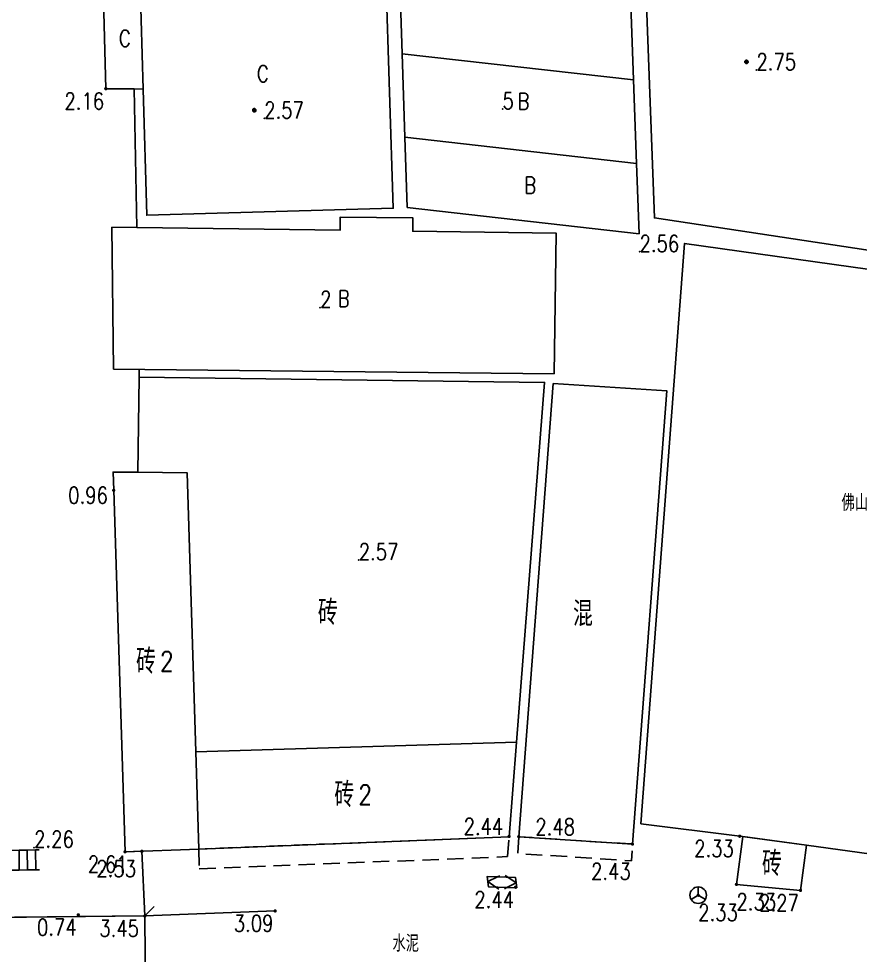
# Model space of a CAD drawing. Extents: x 500064 to 501389, y 2542464 to 2545400.
# Drawn here: x 500974.4 to 501025.3, y 2543204.3 to 2543260.9 of the extents above; entities that cross this region are included whole.
import ezdxf
from ezdxf.enums import TextEntityAlignment as Align

# ---------------------------------------------------------------- set-up
doc = ezdxf.new("R2010")
doc.units = 0
doc.header["$LTSCALE"] = 0.5
doc.linetypes.add('CENTER', pattern=[50.8, 31.75, -6.35, 6.35, -6.35])
doc.linetypes.add('X5', pattern=[3, 2, -1])
doc.layers.get('0').update_dxf_attribs({"linetype": 'CONTINUOUS', "lineweight": 5})
doc.layers.add('GCD', color=8, linetype='CONTINUOUS')
doc.layers.add('地形图', color=8, linetype='CONTINUOUS')
doc.styles.add('HZ', font='romans.shx', dxfattribs={"width": 0.8, "bigfont": 'hztxt.shx'})
doc.linetypes.add('10422', pattern='A,2,[150,AAA.SHX,S=1,R=0,X=0,Y=1],2,[177,AAA.SHX,S=1,R=0,X=0,Y=0.8],1e-09', length=4)

# ---------------------------------------------------------------- blocks, each defined once
blk = doc.blocks.new('gc048')
for q in [(-0.87, -0.5), (0, 1), (0.87, -0.5)]:
    blk.add_line((0, 0), q)
blk.add_circle((0, 0), 1)
blk = doc.blocks.new('GC200')
at = {"linetype": 'Continuous', "const_width": 0.2, "flags": 128}
blk.add_lwpolyline([(-0.1, 0, 1), (0.1, 0, 1)], format="xyb", close=True, dxfattribs=at)

msp = doc.modelspace()

# ---------------------------------------------------------------- linework, layer by layer
at = {"layer": '地形图', "linetype": 'Continuous'}
for p, q in [((500981.988, 2543206.648), (500982.548, 2543207.219)), ((500972.114, 2543206.548), (500981.988, 2543206.648))]:
    msp.add_line(p, q, dxfattribs=at)
at = {"layer": '地形图', "linetype": '10422', "flags": 128}
for points in [[(500981.988, 2543206.648), (500981.811, 2543210.559), (500980.796, 2543210.524), (500980.109, 2543232.373), (500980.068, 2543233.477), (500981.577, 2543233.46), (500981.652, 2543239.209), (500981.657, 2543239.678), (500980.099, 2543239.694), (500979.997, 2543248.27), (500981.504, 2543248.25), (500981.342, 2543256.628), (500979.629, 2543256.644), (500979.477, 2543262.819), (500980.002, 2543262.877), (500979.831, 2543269.29), (500980.557, 2543269.311), (500980.189, 2543282.262), (500979.189, 2543282.234), (500978.876, 2543293.229), (500979.172, 2543294.461), (500977.12, 2543295.245)], [(500981.988, 2543206.648), (500989.871, 2543206.951)]]:
    msp.add_lwpolyline(points, dxfattribs=at)
at = {"layer": '地形图'}
for points in [[(501002.515, 2543289.093), (500996.537, 2543289.71), (500997.549, 2543258.758), (501011.541, 2543257.182), (501010.429, 2543288.295), (501004.976, 2543288.839), (501005.123, 2543284.842), (501002.662, 2543285.096)], [(501025.033, 2543280.161), (501011.567, 2543282.19), (501012.807, 2543248.84), (501026.247, 2543246.81)], [(500981.711, 2543262.93), (500981.89, 2543256.623), (500982.107, 2543249), (500997.018, 2543249.424), (500996.564, 2543263.461)], [(500980.002, 2543262.877), (500979.477, 2543262.819), (500979.629, 2543256.644), (500981.89, 2543256.623), (500981.711, 2543262.93)], [(500997.549, 2543258.758), (500997.716, 2543253.708), (501011.727, 2543252.13), (501011.541, 2543257.182)], [(501011.727, 2543252.13), (500997.716, 2543253.708), (500997.857, 2543249.47), (501011.884, 2543247.876)], [(501006.746, 2543239.42), (501006.857, 2543247.92), (500998.196, 2543248.033), (500998.206, 2543248.832), (500993.806, 2543248.89), (500993.796, 2543248.09), (500979.997, 2543248.27), (500980.099, 2543239.694)], [(501017.964, 2543211.468), (501022.012, 2543210.917), (501029.722, 2543209.867), (501031.197, 2543216.69), (501056.959, 2543213.058), (501062.627, 2543240.56), (501014.636, 2543247.28), (501011.987, 2543212.22)], [(501004.482, 2543208.345), (501004.414, 2543208.965), (501002.698, 2543209.034), (501002.767, 2543208.414)]]:
    msp.add_lwpolyline(points, close=True, dxfattribs=at)
for points in [[(500997.549, 2543258.758), (501011.541, 2543257.182)], [(501018.374, 2543258.167), (501018.385, 2543258.168), (501018.395, 2543258.169), (501018.405, 2543258.172), (501018.415, 2543258.176), (501018.424, 2543258.181), (501018.433, 2543258.186), (501018.441, 2543258.193), (501018.449, 2543258.2), (501018.455, 2543258.208), (501018.459, 2543258.213), (501018.461, 2543258.217), (501018.466, 2543258.226), (501018.47, 2543258.236), (501018.472, 2543258.246), (501018.474, 2543258.257), (501018.474, 2543258.267), (501018.474, 2543258.278), (501018.472, 2543258.288), (501018.47, 2543258.298), (501018.466, 2543258.308), (501018.463, 2543258.314), (501018.461, 2543258.317), (501018.455, 2543258.326), (501018.449, 2543258.334), (501018.441, 2543258.341), (501018.433, 2543258.348), (501018.424, 2543258.354), (501018.423, 2543258.354), (501018.415, 2543258.358), (501018.405, 2543258.362), (501018.395, 2543258.365), (501018.385, 2543258.367), (501018.374, 2543258.367), (501018.364, 2543258.367), (501018.354, 2543258.365), (501018.344, 2543258.362), (501018.334, 2543258.358), (501018.324, 2543258.354), (501018.316, 2543258.348), (501018.308, 2543258.341), (501018.3, 2543258.334), (501018.294, 2543258.326), (501018.29, 2543258.321), (501018.288, 2543258.317), (501018.283, 2543258.308), (501018.279, 2543258.298), (501018.277, 2543258.288), (501018.275, 2543258.278), (501018.274, 2543258.267), (501018.275, 2543258.257), (501018.277, 2543258.246), (501018.279, 2543258.236), (501018.283, 2543258.226), (501018.286, 2543258.22), (501018.288, 2543258.217), (501018.294, 2543258.208), (501018.3, 2543258.2), (501018.308, 2543258.193), (501018.316, 2543258.186), (501018.324, 2543258.181), (501018.326, 2543258.18), (501018.334, 2543258.176), (501018.344, 2543258.172), (501018.354, 2543258.169), (501018.364, 2543258.168), (501018.374, 2543258.167)], [(501018.326, 2543258.18), (501018.459, 2543258.213), (501018.461, 2543258.217), (501018.288, 2543258.217), (501018.286, 2543258.22), (501018.474, 2543258.267), (501018.274, 2543258.267), (501018.463, 2543258.314), (501018.461, 2543258.317), (501018.288, 2543258.317), (501018.29, 2543258.321), (501018.423, 2543258.354)], [(500988.612, 2543255.243), (500988.622, 2543255.244), (500988.632, 2543255.245), (500988.643, 2543255.248), (500988.652, 2543255.252), (500988.662, 2543255.256), (500988.67, 2543255.262), (500988.679, 2543255.269), (500988.686, 2543255.276), (500988.693, 2543255.284), (500988.696, 2543255.289), (500988.698, 2543255.293), (500988.703, 2543255.302), (500988.707, 2543255.312), (500988.71, 2543255.322), (500988.711, 2543255.333), (500988.712, 2543255.343), (500988.711, 2543255.353), (500988.71, 2543255.364), (500988.707, 2543255.374), (500988.703, 2543255.384), (500988.7, 2543255.39), (500988.698, 2543255.393), (500988.693, 2543255.402), (500988.686, 2543255.41), (500988.679, 2543255.417), (500988.67, 2543255.424), (500988.662, 2543255.43), (500988.661, 2543255.43), (500988.652, 2543255.434), (500988.643, 2543255.438), (500988.632, 2543255.441), (500988.622, 2543255.442), (500988.612, 2543255.443), (500988.601, 2543255.442), (500988.591, 2543255.441), (500988.581, 2543255.438), (500988.571, 2543255.434), (500988.562, 2543255.43), (500988.553, 2543255.424), (500988.545, 2543255.417), (500988.537, 2543255.41), (500988.531, 2543255.402), (500988.528, 2543255.397), (500988.525, 2543255.393), (500988.52, 2543255.384), (500988.517, 2543255.374), (500988.514, 2543255.364), (500988.512, 2543255.353), (500988.512, 2543255.343), (500988.512, 2543255.333), (500988.514, 2543255.322), (500988.517, 2543255.312), (500988.52, 2543255.302), (500988.524, 2543255.296), (500988.525, 2543255.293), (500988.531, 2543255.284), (500988.537, 2543255.276), (500988.545, 2543255.269), (500988.553, 2543255.262), (500988.562, 2543255.256), (500988.563, 2543255.256), (500988.571, 2543255.252), (500988.581, 2543255.248), (500988.591, 2543255.245), (500988.601, 2543255.244), (500988.612, 2543255.243)], [(500988.563, 2543255.256), (500988.696, 2543255.289), (500988.698, 2543255.293), (500988.525, 2543255.293), (500988.524, 2543255.296), (500988.712, 2543255.343), (500988.512, 2543255.343), (500988.7, 2543255.39), (500988.698, 2543255.393), (500988.525, 2543255.393), (500988.528, 2543255.397), (500988.661, 2543255.43)], [(501011.727, 2543252.13), (500997.716, 2543253.708)], [(500975.597, 2543210.638), (500975.381, 2543210.635), (500974.882, 2543210.628), (500974.382, 2543210.62), (500973.882, 2543210.613), (500973.382, 2543210.605), (500973.175, 2543210.602), (500972.882, 2543210.598), (500972.382, 2543210.59)], [(500974.382, 2543210.62), (500974.399, 2543209.42)], [(500974.882, 2543210.628), (500974.899, 2543209.427)], [(500975.381, 2543210.635), (500975.399, 2543209.435)], [(500972.4, 2543209.39), (500972.9, 2543209.397), (500973.201, 2543209.402), (500973.4, 2543209.405), (500973.9, 2543209.412), (500974.399, 2543209.42), (500974.899, 2543209.427), (500975.399, 2543209.435), (500975.615, 2543209.438)], [(501004.482, 2543208.345), (501004.448, 2543208.655), (501004.414, 2543208.965), (501003.947, 2543208.984), (501003.322, 2543209.009), (501002.698, 2543209.034), (501002.732, 2543208.724), (501002.767, 2543208.414), (501003.215, 2543208.396), (501003.88, 2543208.369), (501004.482, 2543208.345)], [(501003.453, 2543209.072), (501003.322, 2543209.009), (501002.732, 2543208.724)], [(501004.448, 2543208.655), (501003.947, 2543208.984), (501003.779, 2543209.094)], [(501002.732, 2543208.724), (501003.215, 2543208.396), (501003.394, 2543208.274)], [(501003.733, 2543208.296), (501003.88, 2543208.369), (501004.448, 2543208.655)]]:
    msp.add_lwpolyline(points, dxfattribs=at)
at = {"layer": '地形图', "linetype": 'Continuous'}
for points in [[(501004.466, 2543217.159), (501006.167, 2543238.89), (500981.652, 2543239.209), (500981.577, 2543233.46), (500984.547, 2543233.43), (500985.066, 2543216.562)], [(501011.477, 2543210.991), (501013.567, 2543238.38), (501006.687, 2543238.82), (501004.605, 2543211.433)], [(500981.577, 2543233.46), (500980.068, 2543233.477), (500980.109, 2543232.373), (500980.796, 2543210.524), (500985.247, 2543210.69), (500985.066, 2543216.562), (500984.547, 2543233.43)], [(501004.466, 2543217.159), (500985.066, 2543216.562), (500985.247, 2543210.69), (501004.017, 2543211.43)]]:
    msp.add_lwpolyline(points, close=True, dxfattribs=at)
at = {"layer": '地形图', "linetype": 'X5'}
msp.add_lwpolyline([(500985.247, 2543210.69), (500985.284, 2543209.49), (501003.921, 2543210.234), (501004.017, 2543211.43)], close=True, dxfattribs=at)
at = {"layer": '地形图', "linetype": 'X5', "flags": 128}
msp.add_lwpolyline([(501004.605, 2543211.433), (501004.542, 2543210.422), (501011.422, 2543209.982), (501011.477, 2543210.991)], close=True, dxfattribs=at)
at = {"layer": '地形图', "linetype": 'Continuous', "elevation": 2.273, "flags": 128}
msp.add_lwpolyline([(501022.012, 2543210.917), (501021.641, 2543208.191), (501017.768, 2543208.553), (501018.161, 2543211.441)], close=True, dxfattribs=at)
at = {"layer": '地形图', "linetype": 'Continuous', "flags": 128}
msp.add_lwpolyline([(500980.796, 2543210.524), (500981.811, 2543210.559)], dxfattribs=at)
msp.add_lwpolyline([(500972.114, 2543206.548), (500981.988, 2543206.648), (500982.038, 2543201.686), (500972.164, 2543201.586)], close=True, dxfattribs=at)
at = {"layer": '地形图', "linetype": 'CENTER'}
for p in [(501018.974, 2543257.771, 2.75), (501003.623, 2543255.414, 5), (500989.212, 2543254.847, 2.57), (501011.908, 2543246.787, 2.56), (500992.593, 2543243.413, 2), (500994.926, 2543228.162, 2.57), (500975.298, 2543210.783, 2.26)]:
    msp.add_point(p, dxfattribs=at)
at = {"layer": '地形图', "ltscale": 10}
msp.add_point((501014.636, 2543247.28), dxfattribs=at)

# ---------------------------------------------------------------- block references
at = {"layer": '地形图', "linetype": 'Continuous'}
ref = msp.add_blockref('GC200', (500979.629, 2543256.644, 2.159), dxfattribs=dict(at, xscale=0.5, yscale=0.5, zscale=0.5))
ref.add_attrib('height', '2.16', dxfattribs={"layer": 'GCD', "linetype": 'Continuous', "height": 1, "style": 'HZ', "width": 0.8}).set_placement((500977.129, 2543255.894, 2.16), align=Align.MIDDLE_LEFT)
ref = msp.add_blockref('GC200', (500980.109, 2543232.373, 0.962), dxfattribs=dict(at, xscale=0.5, yscale=0.5, zscale=0.5))
ref.add_attrib('height', '0.96', dxfattribs={"layer": 'GCD', "linetype": 'Continuous', "height": 1, "style": 'HZ', "width": 0.8}).set_placement((500977.359, 2543232.073, 0.96), align=Align.MIDDLE_LEFT)
ref = msp.add_blockref('GC200', (501004.018, 2543211.455, 2.435), dxfattribs=dict(at, xscale=0.5, yscale=0.5, zscale=0.5))
ref.add_attrib('height', '2.44', dxfattribs={"layer": 'GCD', "linetype": 'Continuous', "height": 1, "style": 'HZ', "width": 0.8}).set_placement((501001.268, 2543212.055, 2.44), align=Align.MIDDLE_LEFT)
ref = msp.add_blockref('GC200', (501004.605, 2543211.433, 2.484), dxfattribs=dict(at, xscale=0.5, yscale=0.5, zscale=0.5))
ref.add_attrib('height', '2.48', dxfattribs={"layer": 'GCD', "linetype": 'Continuous', "height": 1, "style": 'HZ', "width": 0.8}).set_placement((501005.605, 2543212.033, 2.48), align=Align.MIDDLE_LEFT)
ref = msp.add_blockref('GC200', (501017.964, 2543211.468, 2.328), dxfattribs=dict(at, xscale=0.5, yscale=0.5, zscale=0.5))
ref.add_attrib('height', '2.33', dxfattribs={"layer": 'GCD', "linetype": 'Continuous', "height": 1, "style": 'HZ', "width": 0.8}).set_placement((501015.214, 2543210.718, 2.33), align=Align.MIDDLE_LEFT)
ref = msp.add_blockref('GC200', (501011.477, 2543210.991, 2.431), dxfattribs=dict(at, xscale=0.5, yscale=0.5, zscale=0.5))
ref.add_attrib('height', '2.43', dxfattribs={"layer": 'GCD', "linetype": 'Continuous', "height": 1, "style": 'HZ', "width": 0.8}).set_placement((501008.977, 2543209.341, 2.43), align=Align.MIDDLE_LEFT)
ref = msp.add_blockref('GC200', (500980.796, 2543210.524, 2.612), dxfattribs=dict(at, xscale=0.5, yscale=0.5, zscale=0.5))
ref.add_attrib('height', '2.61', dxfattribs={"layer": 'GCD', "linetype": 'Continuous', "height": 1, "style": 'HZ', "width": 0.8}).set_placement((500978.546, 2543209.774, 2.61), align=Align.MIDDLE_LEFT)
ref = msp.add_blockref('GC200', (500981.811, 2543210.559, 2.528), dxfattribs=dict(at, xscale=0.5, yscale=0.5, zscale=0.5))
ref.add_attrib('height', '2.53', dxfattribs={"layer": 'GCD', "linetype": 'Continuous', "height": 1, "style": 'HZ', "width": 0.8}).set_placement((500979.061, 2543209.509, 2.53), align=Align.MIDDLE_LEFT)
ref = msp.add_blockref('GC200', (501004.415, 2543208.385, 2.442), dxfattribs=dict(at, xscale=0.5, yscale=0.5, zscale=0.5))
ref.add_attrib('height', '2.44', dxfattribs={"layer": 'GCD', "linetype": 'Continuous', "height": 1, "style": 'HZ', "width": 0.8}).set_placement((501001.915, 2543207.635, 2.44), align=Align.MIDDLE_LEFT)
ref = msp.add_blockref('GC200', (501017.768, 2543208.553, 2.325), dxfattribs=dict(at, xscale=0.5, yscale=0.5, zscale=0.5))
ref.add_attrib('height', '2.33', dxfattribs={"layer": 'GCD', "linetype": 'Continuous', "height": 1, "style": 'HZ', "width": 0.8}).set_placement((501017.768, 2543207.503, 2.33), align=Align.MIDDLE_LEFT)
at = {"layer": '地形图', "linetype": 'Continuous', "xscale": 0.5, "yscale": 0.5}
msp.add_blockref('gc048', (501015.455, 2543207.901, 2.33), dxfattribs=at)
at = {"layer": '地形图', "linetype": 'Continuous'}
ref = msp.add_blockref('GC200', (501015.455, 2543207.901, 2.33), dxfattribs=dict(at, xscale=0.5, yscale=0.5, zscale=0.5))
ref.add_attrib('height', '2.33', dxfattribs={"layer": 'GCD', "linetype": 'Continuous', "height": 1, "style": 'HZ', "width": 0.8}).set_placement((501015.455, 2543206.851, 2.33), align=Align.MIDDLE_LEFT)
ref = msp.add_blockref('GC200', (501021.641, 2543208.191, 2.273), dxfattribs=dict(at, xscale=0.5, yscale=0.5, zscale=0.5))
ref.add_attrib('height', '2.27', dxfattribs={"layer": 'GCD', "linetype": 'Continuous', "height": 1, "style": 'HZ', "width": 0.8}).set_placement((501019.141, 2543207.441, 2.27), align=Align.MIDDLE_LEFT)
ref = msp.add_blockref('GC200', (500977.968, 2543206.716, 0.737), dxfattribs=dict(at, xscale=0.5, yscale=0.5, zscale=0.5))
ref.add_attrib('height', '0.74', dxfattribs={"layer": 'GCD', "linetype": 'Continuous', "height": 1, "style": 'HZ', "width": 0.8}).set_placement((500975.468, 2543205.966, 0.74), align=Align.MIDDLE_LEFT)
ref = msp.add_blockref('GC200', (500981.988, 2543206.648, 3.453), dxfattribs=dict(at, xscale=0.5, yscale=0.5, zscale=0.5))
ref.add_attrib('height', '3.45', dxfattribs={"layer": 'GCD', "linetype": 'Continuous', "height": 1, "style": 'HZ', "width": 0.8}).set_placement((500979.238, 2543205.898, 3.45), align=Align.MIDDLE_LEFT)
ref = msp.add_blockref('GC200', (500989.871, 2543206.951, 3.089), dxfattribs=dict(at, xscale=0.5, yscale=0.5, zscale=0.5))
ref.add_attrib('height', '3.09', dxfattribs={"layer": 'GCD', "linetype": 'Continuous', "height": 1, "style": 'HZ', "width": 0.8}).set_placement((500987.371, 2543206.201, 3.09), align=Align.MIDDLE_LEFT)

# ---------------------------------------------------------------- texts
at = {"layer": '地形图', "ltscale": 10, "style": 'HZ', "width": 0.8}
for s, p in [('C', (500980.419, 2543259.18)), ('2.75', (501018.974, 2543257.771)), ('C', (500988.769, 2543257.049)), ('5', (501003.623, 2543255.414)), ('B', (501004.531, 2543255.384)), ('2.57', (500989.212, 2543254.847)), ('B', (501004.93, 2543250.311)), ('2.56', (501011.908, 2543246.787)), ('2', (500992.593, 2543243.413)), ('B', (500993.659, 2543243.452)), ('佛山市・城区永营防火材料有限公司', (501024.124, 2543231.123)), ('2.57', (500994.926, 2543228.162)), ('2.26', (500975.298, 2543210.783)), ('水泥', (500996.969, 2543204.486))]:
    msp.add_text(s, height=1, dxfattribs=at).set_placement(p)
at = {"layer": '地形图', "linetype": 'Continuous', "style": 'HZ', "width": 0.8}
for s, p in [('砖', (500993.655, 2543224.993)), ('混', (501009.084, 2543224.909)), ('砖', (500982.662, 2543222.037)), ('砖', (500994.654, 2543213.975)), ('砖', (501020.51, 2543209.811))]:
    msp.add_text(s, height=1.5, dxfattribs=at).set_placement(p, align=Align.MIDDLE_RIGHT)
for p in [(500982.912, 2543222.037), (500994.904, 2543213.975)]:
    msp.add_text('2', height=1.2, dxfattribs=at).set_placement(p, align=Align.MIDDLE_LEFT)

doc.saveas('drawing.dxf')
